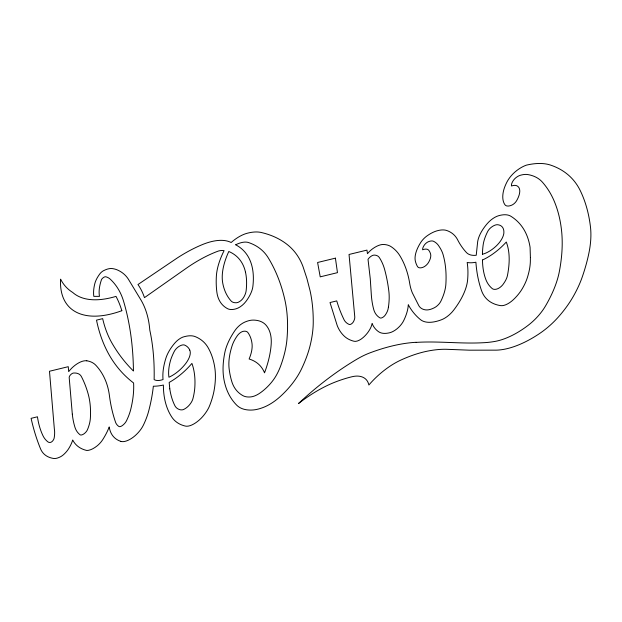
<?xml version="1.0" encoding="UTF-8"?>
<svg xmlns="http://www.w3.org/2000/svg" width="622" height="622" viewBox="0 0 622 622"><rect width="100%" height="100%" fill="white"/><g stroke="black" fill="none" stroke-linecap="round" stroke-linejoin="round"><path stroke-width="0.93" d="M416.165 342.395C438.339 340.957 460.49 343.927 482.664 342.753A153.906 73.334 -44.4 0 0 494.607 341.486A63.498 30.253 -44.4 0 0 513.601 334.675A59.3 28.254 -44.4 0 0 527.985 325.454A34.762 16.561 -44.4 0 0 545.455 306.063A103.586 49.356 -44.4 0 0 559.357 271.487A271.931 129.563 -44.4 0 0 561.635 231.368A329.295 156.892 -44.4 0 0 553.969 200.587A285.304 135.938 -44.4 0 0 542.423 182.192A93.588 44.59 -44.4 0 0 527.923 174.588A29.491 14.049 -44.4 0 0 520.42 175.256A9.54 4.548 -44.4 0 0 516.594 177.192A6.741 3.211 -44.4 0 0 513.173 180.699A8.918 4.253 -44.4 0 0 511.509 185.986A14.283 6.803 -44.4 0 1 516.944 185.83A20.44 9.742 -44.4 0 1 519.759 191.677A22.509 10.722 -44.4 0 1 516.618 200.712A5.847 2.783 -44.4 0 1 511.688 205.182A12.424 5.917 -44.4 0 1 504.908 204.716A44.139 21.031 -44.4 0 1 503.276 191.973A37.973 18.092 -44.4 0 1 507.086 181.741A18.357 8.747 -44.4 0 1 517.107 170.272A23.278 11.095 -44.4 0 1 526.414 165.141A92.888 44.255 -44.4 0 1 550.727 165.149A208.316 99.256 -44.4 0 1 580.365 190.837A370.37 176.469 -44.4 0 1 590.441 226.727A160.725 76.576 -44.4 0 1 588.816 253.527A229.028 109.122 -44.4 0 1 582.192 277.148A96.037 45.756 -44.4 0 1 573.453 296.142A68.451 32.616 -44.4 0 1 558.937 316.373A49.604 23.636 -44.4 0 1 539.663 333.47A78.45 37.374 -44.4 0 1 522.099 343.398A81.63 38.891 -44.4 0 1 494.358 350.147L469.237 350.178L446.301 349.284A147.212 70.138 -44.4 0 0 425.977 351.453A123.032 58.623 -44.4 0 0 400.941 360.037A51.657 24.616 -44.4 0 0 368.862 385.018A42.817 20.402 -44.4 0 0 358.972 376.193A34.824 16.592 -44.4 0 0 352.052 376.73A138.185 65.839 -44.4 0 0 335.787 381.838A95.648 45.569 -44.4 0 0 298.467 403.569A174.899 83.332 -44.4 0 1 356.795 359.267A62.34 29.701 -44.4 0 1 370.121 352.806A202.282 96.379 -44.4 0 1 416.235 342.287M235.754 244.749A26.342 12.549 -44.4 0 1 248.536 242.549A149.894 71.421 -44.4 0 1 268.261 257.85A503.416 239.859 -44.4 0 1 284.853 299.812A306.506 146.038 -44.4 0 1 286.944 339.441A138.379 65.932 -44.4 0 1 280.499 366.358A53.445 25.463 -44.4 0 1 276.58 374.872A28.348 13.505 -44.4 0 1 260.68 392.568A17.875 8.514 -44.4 0 1 250.954 396.89A36.045 17.175 -44.4 0 1 242.945 395.662A98.113 46.751 -44.4 0 1 231.843 381.698A222.707 106.113 -44.4 0 1 229.129 368.722A91.341 43.517 -44.4 0 1 232.169 345.575A28.052 13.365 -44.4 0 1 237.332 335.701A6.251 2.978 -44.4 0 1 243.396 331.301A13.459 6.414 -44.4 0 1 247.906 332.583A83.472 39.769 -44.4 0 1 252.011 343.577A46.028 21.933 -44.4 0 1 249.119 359.003A97.289 46.355 -44.4 0 1 264.529 372.842A137.594 65.559 -44.4 0 0 271.184 344.277A82.143 39.139 -44.4 0 0 266.169 325.353A57.543 27.415 -44.4 0 0 253.193 320.097A26.552 12.65 -44.4 0 0 244.625 322.18A12.673 6.041 -44.4 0 0 234.984 330.461A52.318 24.927 -44.4 0 0 224.822 352.565A145.47 69.314 -44.4 0 0 223.936 379.42A184.369 87.842 -44.4 0 0 236.648 405.101A64.416 30.688 -44.4 0 0 252.011 410.046A45.818 21.832 -44.4 0 0 264.148 407.091A33.168 15.807 -44.4 0 0 280.133 396.665A49.822 23.737 -44.4 0 0 301.382 369.211A121.928 58.095 -44.4 0 0 310.137 345.474A165.631 78.916 -44.4 0 0 313.247 322.212A364.103 173.476 -44.4 0 0 310.013 290.505L306.879 278.384L303.062 266.784A209.171 99.66 -44.4 0 0 287.434 244.703A243.186 115.871 -44.4 0 0 261.209 232.488A55.133 26.264 -44.4 0 0 246.918 233.336A27.22 12.969 -44.4 0 0 231.151 242.51A64.805 30.875 -44.4 0 0 202.344 244.609A105.468 50.25 -44.4 0 0 177.169 258.037L137.967 284.534A200.735 95.64 -44.4 0 1 144.467 297.643L184.509 269.513A97.436 46.425 -44.4 0 1 218.594 250.969A24.927 11.872 -44.4 0 1 224.091 250.643A78.131 37.227 -44.4 0 0 216.355 276.37A196.638 93.689 -44.4 0 0 216.868 292.161A82.928 39.513 -44.4 0 0 227.512 308.652A24.756 11.795 -44.4 0 0 236.204 308.769A11.631 5.544 -44.4 0 0 246.032 301.312A27.842 13.264 -44.4 0 0 252.874 286.447A132.618 63.187 -44.4 0 0 235.707 244.804M189.749 350.132A17.711 8.436 -44.4 0 1 185.815 363.403A23.846 11.359 -44.4 0 1 168.927 377.235A72.199 34.404 -44.4 0 1 170.894 359.221A51.447 24.515 -44.4 0 1 174.284 351.407A6.865 3.273 -44.4 0 1 178.809 346.54A8.871 4.23 -44.4 0 1 184.687 345.109A42.265 20.137 -44.4 0 1 189.796 350.093M120.754 441.371A16.701 7.962 -44.4 0 0 136.576 434.319A18.66 8.887 -44.4 0 0 143.418 425.083A77.61 36.978 -44.4 0 0 148.689 411.025A248.473 118.39 -44.4 0 0 153.346 386.215A71.367 34 -44.4 0 0 163.392 385.041A183.039 87.212 -44.4 0 0 171.742 416.981A87.508 41.69 -44.4 0 0 185.41 426.086A15.558 7.417 -44.4 0 0 193.597 424.095A18.007 8.576 -44.4 0 0 202.725 416.553A24.188 11.523 -44.4 0 0 209.645 405.645A94.326 44.939 -44.4 0 0 214.17 390.048A144.366 68.785 -44.4 0 0 214.73 367.252A198.511 94.583 -44.4 0 0 208.191 347.822A108.578 51.735 -44.4 0 0 195.184 336.611A35.493 16.911 -44.4 0 0 184.75 336.564A11.717 5.582 -44.4 0 0 174.619 343.274A30.167 14.376 -44.4 0 0 165.942 358.047A90.61 43.175 -44.4 0 0 163.034 379.552A22.081 10.52 -44.4 0 1 154.124 379.591A529.011 252.05 -44.4 0 0 149.801 330.142A230.816 109.97 -44.4 0 0 141.233 300.465L128.396 279.255A104.131 49.612 -44.4 0 0 117.441 269.987A61.477 29.288 -44.4 0 0 112.271 268.572A19.445 9.268 -44.4 0 0 103.547 270.694A5.8 2.76 -44.4 0 0 99.854 273.867A21.132 10.069 -44.4 0 0 94.816 283.601A62.542 29.794 -44.4 0 0 93.813 296.367L99.489 296.36A57.193 27.251 -44.4 0 1 101.565 279.441A3.6 1.718 -44.4 0 1 105.857 276.79A40.018 19.064 -44.4 0 1 110.18 279.115A198.628 94.637 -44.4 0 1 123.599 301.336A696.345 331.783 -44.4 0 1 133.442 371.015A561.899 267.724 -44.4 0 1 112.263 343.601A318.099 151.558 -44.4 0 1 102.677 318.643L96.511 320.143A421.7 200.922 -44.4 0 0 106.704 350.256A401.921 191.498 -44.4 0 0 133.59 382.981A156.316 74.477 -44.4 0 1 130.721 409.424A57.24 27.267 -44.4 0 1 126.499 420.767A7.036 3.351 -44.4 0 1 122.239 425.635A4.393 2.091 -44.4 0 1 118.872 426.451A36.527 17.4 -44.4 0 1 115.793 422.843L115.583 422.307A408.708 194.733 -44.4 0 1 109.441 395.74A192.859 91.893 -44.4 0 0 105.25 379.871A207.896 99.053 -44.4 0 0 95.866 365.293A58.04 27.656 -44.4 0 0 86.823 360.799M120.777 441.34A68.023 32.414 -44.4 0 1 109.231 426.894A52.007 24.779 -44.4 0 1 102.653 439.746A13.109 6.243 -44.4 0 1 97.125 445.873A14.881 7.091 -44.4 0 1 86.855 450.476A83.123 39.606 -44.4 0 1 72.696 439.995A28.884 13.762 -44.4 0 1 68.801 448.462A14.423 6.873 -44.4 0 1 63.91 454.317A8.871 4.23 -44.4 0 1 60.497 456.766A14.897 7.099 -44.4 0 1 53.57 458.453A64.393 30.68 -44.4 0 1 40.492 448.711A630.521 300.418 -44.4 0 1 31.1 418.342L37.46 416.794A214.551 102.226 -44.4 0 0 42.918 435.61A73.054 34.809 -44.4 0 0 47.995 441.923A9.524 4.541 -44.4 0 0 50.211 442.444A2.721 1.298 -44.4 0 0 52.994 440.524A5.528 2.636 -44.4 0 0 54.176 437.942A56.944 27.135 -44.4 0 0 54.339 428.853L49.488 371.256L68.264 366.685L68.684 371.629A16.615 7.915 -44.4 0 1 86.816 360.814M530.395 257.539L530.364 261.007A87.951 41.907 -44.4 0 1 527.277 277.871A44.838 21.366 -44.4 0 1 522.34 288.608A26.396 12.58 -44.4 0 1 513.368 299.68A14.726 7.013 -44.4 0 1 500.632 305.627A91.799 43.734 -44.4 0 1 481.482 290.466A322.46 153.634 -44.4 0 1 475.9 262.227A45.142 21.506 -44.4 0 1 467.176 262.476A164.084 78.178 -44.4 0 1 467.627 279.76A52.924 25.214 -44.4 0 1 453.617 310.222A16.055 7.651 -44.4 0 1 441.433 319.778A46.837 22.314 -44.4 0 1 431.318 322.235A44.893 21.389 -44.4 0 1 420.371 319.545A210.57 100.329 -44.4 0 1 408.289 304.718A49.651 23.659 -44.4 0 1 403.694 320.625A13.373 6.375 -44.4 0 1 389.807 332.716A32.943 15.698 -44.4 0 1 378.736 331.806A75.767 36.099 -44.4 0 1 372.119 323.502A18.512 8.825 -44.4 0 1 368.271 331.868A15.978 7.612 -44.4 0 1 363.31 337.404A10.761 5.131 -44.4 0 1 354.159 341.276A83.161 39.621 -44.4 0 1 344.316 336.191A119.416 56.897 -44.4 0 1 337.171 325.43L330.01 302.541L336.751 300.9A429.709 204.739 -44.4 0 0 343.562 318.689A43.143 20.557 -44.4 0 0 349.253 324.466A3.227 1.539 -44.4 0 0 353.483 321.675A11.647 5.551 -44.4 0 0 354.765 316.8L349.035 254.468L366.949 250.106L367.462 253.698A13.777 6.562 -44.4 0 1 372.757 248.691A17.33 8.257 -44.4 0 1 383.463 244.477A46.774 22.283 -44.4 0 1 391.082 246.662A125.628 59.852 -44.4 0 1 399.985 255.922A268.183 127.774 -44.4 0 1 409.696 283.368A138.247 65.87 -44.4 0 0 412.355 292.876L418.886 305.791A34.91 16.631 -44.4 0 0 425.572 309.873A19.679 9.377 -44.4 0 0 434.436 307.719A8.063 3.841 -44.4 0 0 440.912 301.134A55.304 26.349 -44.4 0 0 445.873 284.13A222.94 106.222 -44.4 0 0 443.284 255.331A81.894 39.023 -44.4 0 0 441.877 251.381L441.807 251.218A126.748 60.388 -44.4 0 0 439.334 246.794L438.743 245.877A56.268 26.808 -44.4 0 0 433.635 241.328A11.686 5.567 -44.4 0 0 428.27 241.779A5.155 2.457 -44.4 0 0 424.352 245.068A7.861 3.748 -44.4 0 0 422.626 249.772A12.277 5.847 -44.4 0 1 428.776 250.308A41.993 20.013 -44.4 0 1 430.618 254.149A15.395 7.34 -44.4 0 1 428.558 262.406A6.329 3.017 -44.4 0 1 422.952 267.312A10.784 5.139 -44.4 0 1 417.486 266.527A74.158 35.33 -44.4 0 1 415.379 261.201A32.227 15.356 -44.4 0 1 420.729 242.471A12.207 5.816 -44.4 0 1 427.026 235.893A23.9 11.39 -44.4 0 1 436.698 230.917A32.608 15.534 -44.4 0 1 446.923 230.568A79.585 37.919 -44.4 0 1 457.644 239.851A237.954 113.375 -44.4 0 0 466.383 252.47A34.995 16.677 -44.4 0 0 476.234 255.269L477.673 241.678A28.822 13.731 -44.4 0 1 487.353 223.516A14.703 7.005 -44.4 0 1 498.463 215.764A34.171 16.281 -44.4 0 1 510.833 216.238A170.607 81.288 -44.4 0 1 530.084 247.393L530.395 257.539M388.431 307.074L388.151 308.675A13.925 6.632 -44.4 0 1 385.15 315.198L384.847 315.587A4.284 2.037 -44.4 0 1 379.995 317.904A57.379 27.337 -44.4 0 1 373.682 309.313A217.957 103.851 -44.4 0 1 371.225 293.265L370.269 278.78L368.022 259.351L368.418 258.783A5.614 2.675 -44.4 0 1 374.242 255.09A21.661 10.317 -44.4 0 1 379.319 257.547A159.932 76.203 -44.4 0 1 384.707 269.777A454.076 216.347 -44.4 0 1 388.812 290.956A124.073 59.113 -44.4 0 1 388.431 307.074M335.413 258.153L317.593 262.492L320.221 276.852L337.466 272.654L335.413 258.153M169.783 388.812L169.168 382.444A42.545 20.269 -44.4 0 0 191.91 363.419A155.243 73.964 -44.4 0 1 194.803 387.522A93.339 44.473 -44.4 0 1 192.906 398.741A11.694 5.575 -44.4 0 1 189.547 404.798A8.972 4.276 -44.4 0 1 182.922 409.735A13.839 6.593 -44.4 0 1 180.061 409.711A32.562 15.511 -44.4 0 1 174.821 405.583A184.151 87.741 -44.4 0 1 169.783 388.812M72.315 414.166L69.197 377.64A3.538 1.687 -44.4 0 1 70.636 374.739A3.538 1.687 -44.4 0 1 73.621 373.029A26.598 12.673 -44.4 0 1 81.396 376.582A327.141 155.873 -44.4 0 1 88.223 394.177A186.056 88.651 -44.4 0 1 90.369 418.225A46.347 22.081 -44.4 0 1 87.477 429.662A5.497 2.62 -44.4 0 1 83.884 433.892A5.124 2.441 -44.4 0 1 79.733 434.483A61.407 29.257 -44.4 0 1 74.928 427.197A200.595 95.578 -44.4 0 1 72.315 414.166M245.496 272.211A115.575 55.07 -44.4 0 0 228.787 251.482A81.326 38.751 -44.4 0 0 222.723 282.994A137.408 65.466 -44.4 0 0 231.081 300.955A21.024 10.014 -44.4 0 0 236.578 302.735A6.391 3.04 -44.4 0 0 243.676 297.378A17.198 8.195 -44.4 0 0 246.118 290.847A129.578 61.741 -44.4 0 0 245.496 272.211M482.439 254.242A21.016 10.014 -44.4 0 0 495.734 246.468A16.086 7.666 -44.4 0 0 503.882 231.796A25.704 12.246 -44.4 0 0 497.779 224.729A9.221 4.393 -44.4 0 0 491.442 227.162A6.858 3.265 -44.4 0 0 487.664 231.547A46.673 22.236 -44.4 0 0 483.1 245.293A153.276 73.031 -44.4 0 0 482.439 254.242M482.493 259.996A40.663 19.375 -44.4 0 0 506.292 242.028A136.957 65.256 -44.4 0 1 509.107 262.259A149.879 71.413 -44.4 0 1 507.42 275.624A17.299 8.242 -44.4 0 1 503.851 283.251A7.363 3.507 -44.4 0 1 496.558 289.144A12.417 5.917 -44.4 0 1 492.274 288.608A91.52 43.602 -44.4 0 1 485.696 279.115A162.832 77.579 -44.4 0 1 482.493 259.996M121.834 310.712A287.395 136.933 -44.4 0 0 116.003 296.375A108.453 51.673 -44.4 0 1 72.72 292.457A141.116 67.238 -44.4 0 1 60.591 279.138A117.41 55.941 -44.4 0 0 89.28 315.89A111.703 53.22 -44.4 0 0 121.834 310.712"/></g></svg>
